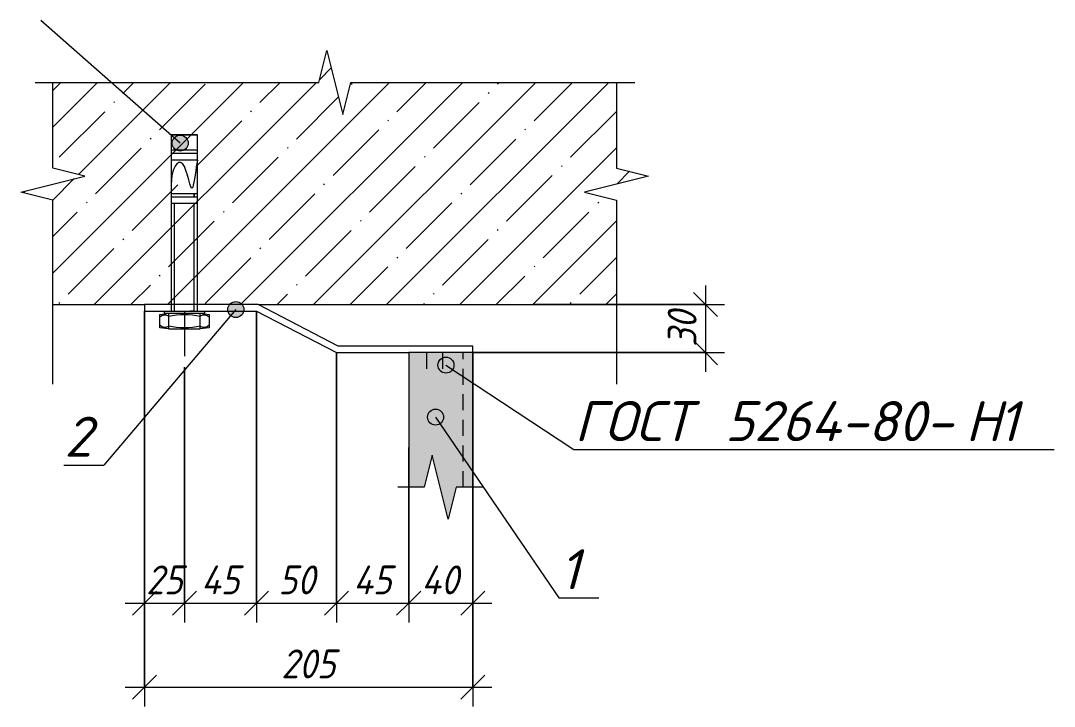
# Model space of a CAD drawing. Header units: millimetres. Extents: x 1214 to 43479, y -809 to 8550.
# Drawn here: x 20390 to 21035, y 2001 to 2429 of the extents above; entities that cross this region are included whole.
import ezdxf

# ---------------------------------------------------------------- set-up
doc = ezdxf.new("R2010")
doc.units = ezdxf.units.MM
doc.linetypes.add('200_ШТРИХ_ш1п0_6_', pattern=[16, 10, -6])
doc.linetypes.add('IMPORT-Невидимая', pattern=[39.122222, 28.222222, -10.9])
for name, color, linetype, lineweight in [('A-ANNO-DIMS', 7, 'Continuous', 9), ('A-ANNO-DIMS-10', 7, 'Continuous', 9), ('A-ANNO-NOTE', 7, 'Continuous', 9), ('A-DETL-1', 7, '200_ШТРИХ_ш1п0_6_', 5), ('A-DETL-2', 7, 'Continuous', 5), ('A-DETL-3', 7, 'Continuous', 20), ('A-DETL-4', 7, 'IMPORT-Невидимая', 5), ('A-DETL-GENF', 7, 'Continuous', 9), ('A-DETL-GENF-2', 7, 'Continuous', 5)]:
    doc.layers.add(name, color=color, linetype=linetype, lineweight=lineweight)
doc.layers.add('A-DETL-GENF-1', color=7, linetype='Continuous', lineweight=9, true_color=0xffffff)
doc.styles.add('ISOCPEUR_I_1', font='isocpeui.ttf', dxfattribs={"width": 0.9, "height": 18})
doc.styles.add('ISOCPEUR_I_3', font='isocpeui.ttf', dxfattribs={"height": 25})
doc.dimstyles.new('ISO-1_8_0_9К_СРЕДНИЙ', dxfattribs={"dimscale": 304.8, "dimtxt": 17.927661, "dimasz": 0.049213, "dimexe": 0.03937, "dimexo": 0, "dimgap": 0, "dimtad": 1, "dimdec": 0, "dimzin": 0, "dimdsep": 46, "dimtxsty": 'ISOCPEUR_I_1', "dimblk1": 'OBLIQUE', "dimblk2": 'OBLIQUE', "dimsah": 1, "dimcen": 0.09, "dimdle": 0.03937, "dimazin": 0, "dimtfac": 1, "dimtdec": 4, "dimtix": 1, "dimtmove": 0, "dimatfit": 3, "dimfxl": 1, "dimtvp": 1, "dimtolj": 1, "dimtzin": 0, "dimarcsym": 2})

# ---------------------------------------------------------------- blocks, each defined once
blk = doc.blocks.new('DET_Линия разрыва - Линия разрыва-V2-АР1_Фахверк_Швеллер 80_Узлы')
at = {"layer": 'A-DETL-GENF'}
for p, q in [((-5, 20), (-10, 0)), ((5, -20), (-5, 20)), ((-10, 0), (-125, 0)), ((10, 0), (5, -20)), ((63.42, 0), (10, 0))]:
    blk.add_line(p, q, dxfattribs=at)
blk = doc.blocks.new('DET_Линия разрыва - Линия разрыва-V3-АР1_Фахверк_Швеллер 80_Узлы')
at = {"layer": 'A-DETL-GENF'}
for p, q in [((-5, 20), (-10, 0)), ((5, -20), (-5, 20)), ((-10, 0), (-63.42, 0)), ((10, 0), (5, -20)), ((125, 0), (10, 0))]:
    blk.add_line(p, q, dxfattribs=at)
blk = doc.blocks.new('DET_Линия разрыва - Линия разрыва-17294165-АР1_Фахверк_Швеллер 80_Узлы')
at = {"layer": 'A-DETL-GENF'}
for p, q in [((-5, 20), (-10, 0)), ((5, -20), (-5, 20)), ((-10, 0), (-26.52, 0)), ((10, 0), (5, -20)), ((26.52, 0), (10, 0))]:
    blk.add_line(p, q, dxfattribs=at)
blk = doc.blocks.new('DET_Линия разрыва - Линия разрыва-17294164-АР1_Фахверк_Швеллер 80_Узлы')
at = {"layer": 'A-DETL-GENF'}
for p, q in [((-5, 20), (-10, 0)), ((5, -20), (-5, 20)), ((-10, 0), (-187.25, 0)), ((10, 0), (5, -20)), ((187.25, 0), (10, 0))]:
    blk.add_line(p, q, dxfattribs=at)
blk = doc.blocks.new('DIMBLOCK6-АР1_Фахверк_Швеллер 80_Узлы')
at = {"layer": 'A-ANNO-DIMS-10'}
for p, q in [((20467.01, 2247.71), (20467.01, 2053.28)), ((20467.01, 2065.28), (20467.01, 2247.71)), ((20492.01, 2212.71), (20492.01, 2053.28)), ((20492.01, 2065.28), (20492.01, 2212.71)), ((20455.01, 2065.28), (20492.01, 2065.28))]:
    blk.add_line(p, q, dxfattribs=at)
at = {"layer": 'A-ANNO-DIMS-10', "lineweight": 20}
for p, q in [((20467.01, 2065.28), (20474.51, 2072.78)), ((20492.01, 2065.28), (20499.51, 2072.78)), ((20467.01, 2065.28), (20459.51, 2057.78)), ((20492.01, 2065.28), (20484.51, 2057.78))]:
    blk.add_line(p, q, dxfattribs=at)
at = {"layer": 'A-ANNO-DIMS-10', "color": 0, "insert": (20468.14, 2088.8), "char_height": 18, "width": 27.3052, "attachment_point": 1, "line_spacing_factor": 1.149209, "style": 'ISOCPEUR_I_1'}
blk.add_mtext('25', dxfattribs=at)
blk = doc.blocks.new('_Oblique')
at = {"color": 0, "linetype": 'ByBlock', "lineweight": -2}
blk.add_line((-0.5, -0.5), (0.5, 0.5), dxfattribs=at)
blk = doc.blocks.new('DIMBLOCK7-АР1_Фахверк_Швеллер 80_Узлы')
at = {"layer": 'A-ANNO-DIMS-10'}
for p, q in [((20537.01, 2247.71), (20537.01, 2053.28)), ((20537.01, 2065.28), (20537.01, 2247.71)), ((20492.01, 2212.71), (20492.01, 2053.28)), ((20492.01, 2065.28), (20492.01, 2212.71)), ((20492.01, 2065.28), (20537.01, 2065.28))]:
    blk.add_line(p, q, dxfattribs=at)
at = {"layer": 'A-ANNO-DIMS-10', "lineweight": 20}
for p, q in [((20492.01, 2065.28), (20499.51, 2072.78)), ((20537.01, 2065.28), (20544.51, 2072.78)), ((20492.01, 2065.28), (20484.51, 2057.78)), ((20537.01, 2065.28), (20529.51, 2057.78))]:
    blk.add_line(p, q, dxfattribs=at)
at = {"layer": 'A-ANNO-DIMS-10', "color": 0, "insert": (20502.45, 2088.8), "char_height": 18, "width": 28.9601, "attachment_point": 1, "line_spacing_factor": 1.149209, "style": 'ISOCPEUR_I_1'}
blk.add_mtext('45', dxfattribs=at)
blk = doc.blocks.new('DIMBLOCK8-АР1_Фахверк_Швеллер 80_Узлы')
at = {"layer": 'A-ANNO-DIMS-10'}
for p, q in [((20537.01, 2247.71), (20537.01, 2053.28)), ((20537.01, 2065.28), (20537.01, 2247.71)), ((20587.01, 2221.71), (20587.01, 2053.28)), ((20587.01, 2065.28), (20587.01, 2221.71)), ((20537.01, 2065.28), (20587.01, 2065.28))]:
    blk.add_line(p, q, dxfattribs=at)
at = {"layer": 'A-ANNO-DIMS-10', "lineweight": 20}
for p, q in [((20537.01, 2065.28), (20544.51, 2072.78)), ((20587.01, 2065.28), (20594.51, 2072.78)), ((20537.01, 2065.28), (20529.51, 2057.78)), ((20587.01, 2065.28), (20579.51, 2057.78))]:
    blk.add_line(p, q, dxfattribs=at)
at = {"layer": 'A-ANNO-DIMS-10', "color": 0, "insert": (20550.64, 2088.8), "char_height": 18, "width": 27.3052, "attachment_point": 1, "line_spacing_factor": 1.149209, "style": 'ISOCPEUR_I_1'}
blk.add_mtext('50', dxfattribs=at)
blk = doc.blocks.new('DIMBLOCK9-АР1_Фахверк_Швеллер 80_Узлы')
at = {"layer": 'A-ANNO-DIMS-10'}
for p, q in [((20587.01, 2221.71), (20587.01, 2053.28)), ((20587.01, 2065.28), (20587.01, 2221.71)), ((20632.01, 2162.58), (20632.01, 2053.28)), ((20632.01, 2065.28), (20632.01, 2162.58)), ((20587.01, 2065.28), (20632.01, 2065.28))]:
    blk.add_line(p, q, dxfattribs=at)
at = {"layer": 'A-ANNO-DIMS-10', "lineweight": 20}
for p, q in [((20587.01, 2065.28), (20594.51, 2072.78)), ((20632.01, 2065.28), (20639.51, 2072.78)), ((20587.01, 2065.28), (20579.51, 2057.78)), ((20632.01, 2065.28), (20624.51, 2057.78))]:
    blk.add_line(p, q, dxfattribs=at)
at = {"layer": 'A-ANNO-DIMS-10', "color": 0, "insert": (20597.45, 2088.8), "char_height": 18, "width": 28.9601, "attachment_point": 1, "line_spacing_factor": 1.149209, "style": 'ISOCPEUR_I_1'}
blk.add_mtext('45', dxfattribs=at)
blk = doc.blocks.new('DIMBLOCK10-АР1_Фахверк_Швеллер 80_Узлы')
at = {"layer": 'A-ANNO-DIMS-10'}
for p, q in [((20672.01, 2221.71), (20672.01, 2053.28)), ((20672.01, 2065.28), (20672.01, 2221.71)), ((20632.01, 2162.58), (20632.01, 2053.28)), ((20632.01, 2065.28), (20632.01, 2162.58)), ((20632.01, 2065.28), (20684.01, 2065.28))]:
    blk.add_line(p, q, dxfattribs=at)
at = {"layer": 'A-ANNO-DIMS-10', "lineweight": 20}
for p, q in [((20632.01, 2065.28), (20639.51, 2072.78)), ((20672.01, 2065.28), (20679.51, 2072.78)), ((20632.01, 2065.28), (20624.51, 2057.78)), ((20672.01, 2065.28), (20664.51, 2057.78))]:
    blk.add_line(p, q, dxfattribs=at)
at = {"layer": 'A-ANNO-DIMS-10', "color": 0, "insert": (20639.95, 2088.8), "char_height": 18, "width": 28.9601, "attachment_point": 1, "line_spacing_factor": 1.149209, "style": 'ISOCPEUR_I_1'}
blk.add_mtext('40', dxfattribs=at)
blk = doc.blocks.new('DIMBLOCK11-АР1_Фахверк_Швеллер 80_Узлы')
at = {"layer": 'A-ANNO-DIMS-10', "lineweight": 20}
for p, q in [((20817.26, 2251.71), (20809.76, 2259.21)), ((20817.26, 2251.71), (20824.76, 2244.21)), ((20817.26, 2221.71), (20809.76, 2229.21)), ((20817.26, 2221.71), (20824.76, 2214.21))]:
    blk.add_line(p, q, dxfattribs=at)
at = {"layer": 'A-ANNO-DIMS-10'}
for p, q in [((20817.26, 2263.71), (20817.26, 2209.71)), ((20710.18, 2251.71), (20829.26, 2251.71)), ((20817.26, 2251.71), (20710.18, 2251.71)), ((20672.01, 2221.71), (20829.26, 2221.71)), ((20817.26, 2221.71), (20672.01, 2221.71))]:
    blk.add_line(p, q, dxfattribs=at)
at = {"layer": 'A-ANNO-DIMS-10', "color": 0, "insert": (20793.74, 2225.33), "char_height": 18, "width": 27.3052, "attachment_point": 1, "rotation": 90, "line_spacing_factor": 1.149209, "style": 'ISOCPEUR_I_1'}
blk.add_mtext('30', dxfattribs=at)
blk = doc.blocks.new('DIMBLOCK25-АР1_Фахверк_Швеллер 80_Узлы')
at = {"layer": 'A-ANNO-DIMS-10'}
for p, q in [((20467.01, 2247.71), (20467.01, 2000.82)), ((20467.01, 2012.82), (20467.01, 2247.71)), ((20672.01, 2221.71), (20672.01, 2000.82)), ((20672.01, 2012.82), (20672.01, 2221.71)), ((20455.01, 2012.82), (20684.01, 2012.82))]:
    blk.add_line(p, q, dxfattribs=at)
at = {"layer": 'A-ANNO-DIMS-10', "lineweight": 20}
for p, q in [((20467.01, 2012.82), (20474.51, 2020.32)), ((20672.01, 2012.82), (20679.51, 2020.32)), ((20467.01, 2012.82), (20459.51, 2005.32)), ((20672.01, 2012.82), (20664.51, 2005.32))]:
    blk.add_line(p, q, dxfattribs=at)
at = {"layer": 'A-ANNO-DIMS-10', "color": 0, "insert": (20552.45, 2036.34), "char_height": 18, "width": 40.9578, "attachment_point": 1, "line_spacing_factor": 1.149209, "style": 'ISOCPEUR_I_1'}
blk.add_mtext('205', dxfattribs=at)
blk = doc.blocks.new('_AT__Текстовая выноска - _AT__Текстовая выноска-17339261-АР1_Фахверк_Швеллер 80_Узлы')
at = {"layer": 'A-ANNO-NOTE'}
blk.add_line((0, 0), (30, 0), dxfattribs=at)
blk = doc.blocks.new('_AT__Текстовая выноска - _AT__Текстовая выноска-17339234-АР1_Фахверк_Швеллер 80_Узлы')
at = {"layer": 'A-ANNO-NOTE'}
blk.add_line((0, 0), (2.5, 0), dxfattribs=at)

msp = doc.modelspace()

# ---------------------------------------------------------------- hatches: boundary and pattern name
at = {"layer": 'A-ANNO-NOTE'}
h = msp.add_hatch(color=256, dxfattribs=at)
edge = h.paths.add_edge_path(flags=0)
edge.add_arc((20489.36093, 2352.56797), 5, 0, 360)
h = msp.add_hatch(color=256, dxfattribs=at)
edge = h.paths.add_edge_path(flags=0)
edge.add_arc((20524.11612, 2248.64886), 5, 0, 360)
h = msp.add_hatch(color=256, dxfattribs=at)
edge = h.paths.add_edge_path(flags=0)
edge.add_arc((20655.30526, 2213.92245), 5, 0, 360)
h = msp.add_hatch(color=256, dxfattribs=at)
edge = h.paths.add_edge_path(flags=0)
edge.add_arc((20648.81359, 2181.45378), 5, 0, 360)
at = {"layer": 'A-DETL-GENF-1'}
msp.add_hatch(color=256, dxfattribs=at).paths.add_polyline_path([(20656.71105, 2117.71175), (20661.71105, 2137.71175), (20672.01343, 2137.71175), (20672.01343, 2221.71175), (20632.01343, 2221.71175), (20632.01343, 2137.71175), (20641.71105, 2137.71175), (20646.71105, 2157.71175), (20651.71105, 2137.71175)], flags=0)
at = {"layer": 'A-DETL-GENF-2'}
h = msp.add_hatch(dxfattribs=at)
h.set_pattern_fill('FP_1', color=256, style=0, pattern_type=2)
h.set_pattern_definition([(45, (17226.05, 0), (-22.80985, 22.80985), []), (45, (17248.86, 0), (-22.80985, 22.80985), [40.322, -8.064, 0.671, -7.394])])
h.paths.add_polyline_path([(20467.01343, 2251.71175), (20761.79604, 2251.71175), (20761.79604, 2317.03829), (20741.79604, 2322.03829), (20781.79604, 2332.03829), (20761.79604, 2337.03829), (20761.79604, 2390.46246), (20595.99245, 2390.46246), (20590.99245, 2370.46246), (20580.99245, 2410.46246), (20575.99245, 2390.46246), (20409.79604, 2390.46246), (20409.79604, 2337.03829), (20429.79604, 2332.03829), (20389.79604, 2322.03829), (20409.79604, 2317.03829), (20409.79604, 2251.71175)], flags=0)

# ---------------------------------------------------------------- linework, layer by layer
at = {"layer": 'A-ANNO-NOTE'}
for p, q in [((20489.36093, 2352.56797), (20402.29604, 2429.06398)), ((20524.11612, 2248.64886), (20441.71287, 2151.49903)), ((20655.30526, 2213.92245), (20735.07154, 2161.19005)), ((20648.81359, 2181.45378), (20725.80913, 2068.67693))]:
    msp.add_line(p, q, dxfattribs=at)
for centre in [(20489.36093, 2352.56797), (20524.11612, 2248.64886), (20655.30526, 2213.92245), (20648.81359, 2181.45378)]:
    msp.add_circle(centre, 5, dxfattribs=at)
at = {"layer": 'A-DETL-1'}
msp.add_line((20666.01343, 2137.71175), (20666.01343, 2221.71175), dxfattribs=at)
at = {"layer": 'A-DETL-2'}
for p, q in [((20483.74733, 2357.71175), (20500.27953, 2357.71175)), ((20500.27953, 2357.71175), (20483.74733, 2357.71175)), ((20483.74733, 2357.71175), (20483.74733, 2247.71175)), ((20500.27953, 2247.71175), (20500.27953, 2357.71175)), ((20500.27953, 2346.06499), (20483.74733, 2346.06499)), ((20499.3076, 2348.13151), (20484.71925, 2348.13151)), ((20500.27953, 2341.93194), (20483.74733, 2341.93194)), ((20500.27953, 2320.96901), (20483.74733, 2320.96901)), ((20500.27953, 2318.90248), (20483.74733, 2318.90248)), ((20498.12427, 2318.90248), (20498.12427, 2320.96901)), ((20498.213, 2318.90248), (20498.213, 2320.96901)), ((20500.27953, 2314.76943), (20483.74733, 2314.76943)), ((20485.85577, 2247.71175), (20485.85577, 2314.76943)), ((20498.17108, 2247.71175), (20498.17108, 2314.76943)), ((20537.99127, 2251.71175), (20467.01343, 2251.71175)), ((20467.01343, 2251.71175), (20467.01343, 2247.71175)), ((20467.01343, 2247.71175), (20537.01343, 2247.71175)), ((20476.6055, 2245.50708), (20482.09411, 2246.27594)), ((20479.33874, 2247.71175), (20479.33874, 2246.27594)), ((20479.33874, 2247.71175), (20504.68811, 2247.71175)), ((20479.33874, 2246.27594), (20504.68811, 2246.27594)), ((20482.09411, 2246.27594), (20482.09411, 2236.52748)), ((20482.09411, 2246.27594), (20501.93275, 2246.27594)), ((20497.55701, 2247.71175), (20495.51428, 2247.71175)), ((20501.93275, 2236.52748), (20501.93275, 2246.27594)), ((20501.93275, 2246.27594), (20507.42135, 2245.50708)), ((20504.68811, 2246.27594), (20504.68811, 2247.71175)), ((20537.01343, 2247.71175), (20587.01343, 2221.71175)), ((20587.99127, 2225.71175), (20537.99127, 2251.71175)), ((20476.6055, 2237.3138), (20476.6055, 2245.50708)), ((20507.42135, 2245.50708), (20507.42135, 2237.3138)), ((20482.09411, 2236.54494), (20476.6055, 2237.3138)), ((20482.09411, 2236.52748), (20501.93275, 2236.52748)), ((20507.42135, 2237.3138), (20501.93275, 2236.54494)), ((20587.01343, 2221.71175), (20632.01343, 2221.71175)), ((20672.01343, 2225.71175), (20587.99127, 2225.71175)), ((20672.01343, 2221.71175), (20632.01343, 2221.71175)), ((20632.01343, 2221.71175), (20632.01343, 2137.71175)), ((20672.01343, 2221.71175), (20672.01343, 2225.71175)), ((20672.01343, 2137.71175), (20672.01343, 2221.71175))]:
    msp.add_line(p, q, dxfattribs=at)
for centre, radius, start, end in [((20484.92793, 2346.77155), 1.37588, 98.72344894, 149.10051461), ((20499.09892, 2346.77155), 1.37588, 30.89948546, 81.27655106), ((20479.73436, 2240.969), 4.22871, 56.08031184, 137.72360384), ((20492.01343, 2202.55292), 42.8477, 76.61449587, 103.38550413), ((20504.29249, 2240.969), 4.22871, 42.27639616, 123.91968815), ((20479.73436, 2241.83441), 4.22871, 222.27639616, 303.91968816), ((20492.01343, 2280.2505), 42.8477, 256.61449587, 283.38550413), ((20504.29249, 2241.83441), 4.22871, 236.08031185, 317.72360384)]:
    msp.add_arc(centre, radius, start, end, dxfattribs=at)
msp.add_open_spline([(20500.27953, 2341.93194), (20499.09969, 2337.2153), (20496.63774, 2311.75681), (20492.87666, 2349.22893), (20483.74733, 2337.24115), (20483.74733, 2326.24315)], degree=3, knots=[3.947127755, 3.947127755, 3.947127755, 3.947127755, 10.095996178, 20.129436715, 28.583815858, 28.583815858, 28.583815858, 28.583815858], dxfattribs=at)
at = {"layer": 'A-DETL-3'}
for p, q in [((20409.79604, 2251.71175), (20467.01343, 2251.71175)), ((20537.99127, 2251.71175), (20761.79604, 2251.71175))]:
    msp.add_line(p, q, dxfattribs=at)
at = {"layer": 'A-DETL-4'}
for p, q in [((20492.01343, 2247.71175), (20492.01343, 2212.71175)), ((20643.23081, 2221.71175), (20643.23081, 2211.71175)), ((20653.23081, 2221.71175), (20653.23081, 2211.71175))]:
    msp.add_line(p, q, dxfattribs=at)

# ---------------------------------------------------------------- block references
at = {"layer": 'A-ANNO-NOTE', "xscale": 10, "yscale": 10, "zscale": 10}
for name, p in [('_AT__Текстовая выноска - _AT__Текстовая выноска-17339261-АР1_Фахверк_Швеллер 80_Узлы', (20735.07154, 2161.19005)), ('_AT__Текстовая выноска - _AT__Текстовая выноска-17339234-АР1_Фахверк_Швеллер 80_Узлы', (20416.71287, 2151.49903)), ('_AT__Текстовая выноска - _AT__Текстовая выноска-17339234-АР1_Фахверк_Швеллер 80_Узлы', (20725.80913, 2068.67693))]:
    msp.add_blockref(name, p, dxfattribs=at)
at = {"layer": 'A-DETL-GENF'}
for name, p, rotation in [('DET_Линия разрыва - Линия разрыва-17294164-АР1_Фахверк_Швеллер 80_Узлы', (20585.99245, 2390.46246), 180), ('DET_Линия разрыва - Линия разрыва-V3-АР1_Фахверк_Швеллер 80_Узлы', (20409.79604, 2327.03829), 270.0000000000001), ('DET_Линия разрыва - Линия разрыва-V2-АР1_Фахверк_Швеллер 80_Узлы', (20761.79604, 2327.03829), 89.9999999999999)]:
    msp.add_blockref(name, p, dxfattribs=dict(at, rotation=rotation))
msp.add_blockref('DET_Линия разрыва - Линия разрыва-17294165-АР1_Фахверк_Швеллер 80_Узлы', (20651.71105, 2137.71175), dxfattribs=at)

# ---------------------------------------------------------------- texts
at = {"layer": 'A-ANNO-NOTE', "char_height": 25, "attachment_point": 1, "style": 'ISOCPEUR_I_3'}
for s, insert, width in [('ГОСТ', (20735.48172, 2191.44081), 94.599125), (' 5264-80-', (20813.5338, 2191.44081), 201.2235625), ('\\fISOCPEUR|b0|i1|c204|p34|;Н', (20979.55984, 2191.44081), 24.8523125), ('\\fISOCPEUR|b0|i1|c204|p34|;1', (21000.06505, 2191.44081), 16.03375), ('\\fISOCPEUR|b0|i1|c204|p34|;2', (20417.12305, 2181.74979), 22.44725), ('\\fISOCPEUR|b0|i1|c204|p34|;1', (20726.21931, 2098.9277), 16.03375)]:
    msp.add_mtext(s, dxfattribs=dict(at, insert=insert, width=width))

# ---------------------------------------------------------------- dimensions: what is measured, and where the dimension line sits
at = {"layer": 'A-ANNO-DIMS'}
dim = msp.add_linear_dim(base=(20817.25748, 2221.71175), p1=(20710.17773, 2251.71175), p2=(20672.01343, 2221.71175), angle=90, dimstyle='ISO-1_8_0_9К_СРЕДНИЙ', override={"dimpost": '<>', "dimfxl": 48.543942}, dxfattribs=at)
dim.commit()
dim.dimension.update_dxf_attribs({"geometry": 'DIMBLOCK11-АР1_Фахверк_Швеллер 80_Узлы', "text_midpoint": (20808.25748, 2236.71175)})
for base, p1, p2, override, picture, middle in [((20492.01343, 2065.28114), (20467.01343, 2247.71175), (20492.01343, 2212.71175), {"dimpost": '<>', "dimfxl": 43.011626}, 'DIMBLOCK6-АР1_Фахверк_Швеллер 80_Узлы', (20479.51343, 2074.28114)), ((20672.01343, 2012.82142), (20467.01343, 2247.71175), (20672.01343, 2221.71175), {"dimpost": '<>', "dimfxl": 206.642203}, 'DIMBLOCK25-АР1_Фахверк_Швеллер 80_Узлы', (20569.51343, 2021.82142)), ((20537.01343, 2065.28114), (20492.01343, 2212.71175), (20537.01343, 2247.71175), {"dimpost": '<>', "dimfxl": 57.008771}, 'DIMBLOCK7-АР1_Фахверк_Швеллер 80_Узлы', (20514.51343, 2074.28114)), ((20587.01343, 2065.28114), (20537.01343, 2247.71175), (20587.01343, 2221.71175), {"dimpost": '<>', "dimfxl": 56.356011}, 'DIMBLOCK8-АР1_Фахверк_Швеллер 80_Узлы', (20562.01343, 2074.28114)), ((20632.01343, 2065.28114), (20587.01343, 2221.71175), (20632.01343, 2162.58471), {"dimpost": '<>', "dimfxl": 74.303478}, 'DIMBLOCK9-АР1_Фахверк_Швеллер 80_Узлы', (20609.51343, 2074.28114)), ((20672.01343, 2065.28114), (20632.01343, 2162.58471), (20672.01343, 2221.71175), {"dimpost": '<>', "dimfxl": 71.386322}, 'DIMBLOCK10-АР1_Фахверк_Швеллер 80_Узлы', (20652.01343, 2074.28114))]:
    dim = msp.add_linear_dim(base=base, p1=p1, p2=p2, dimstyle='ISO-1_8_0_9К_СРЕДНИЙ', override=override, dxfattribs=at)
    dim.commit()
    dim.dimension.update_dxf_attribs({"geometry": picture, "text_midpoint": middle})

doc.saveas('drawing.dxf')
